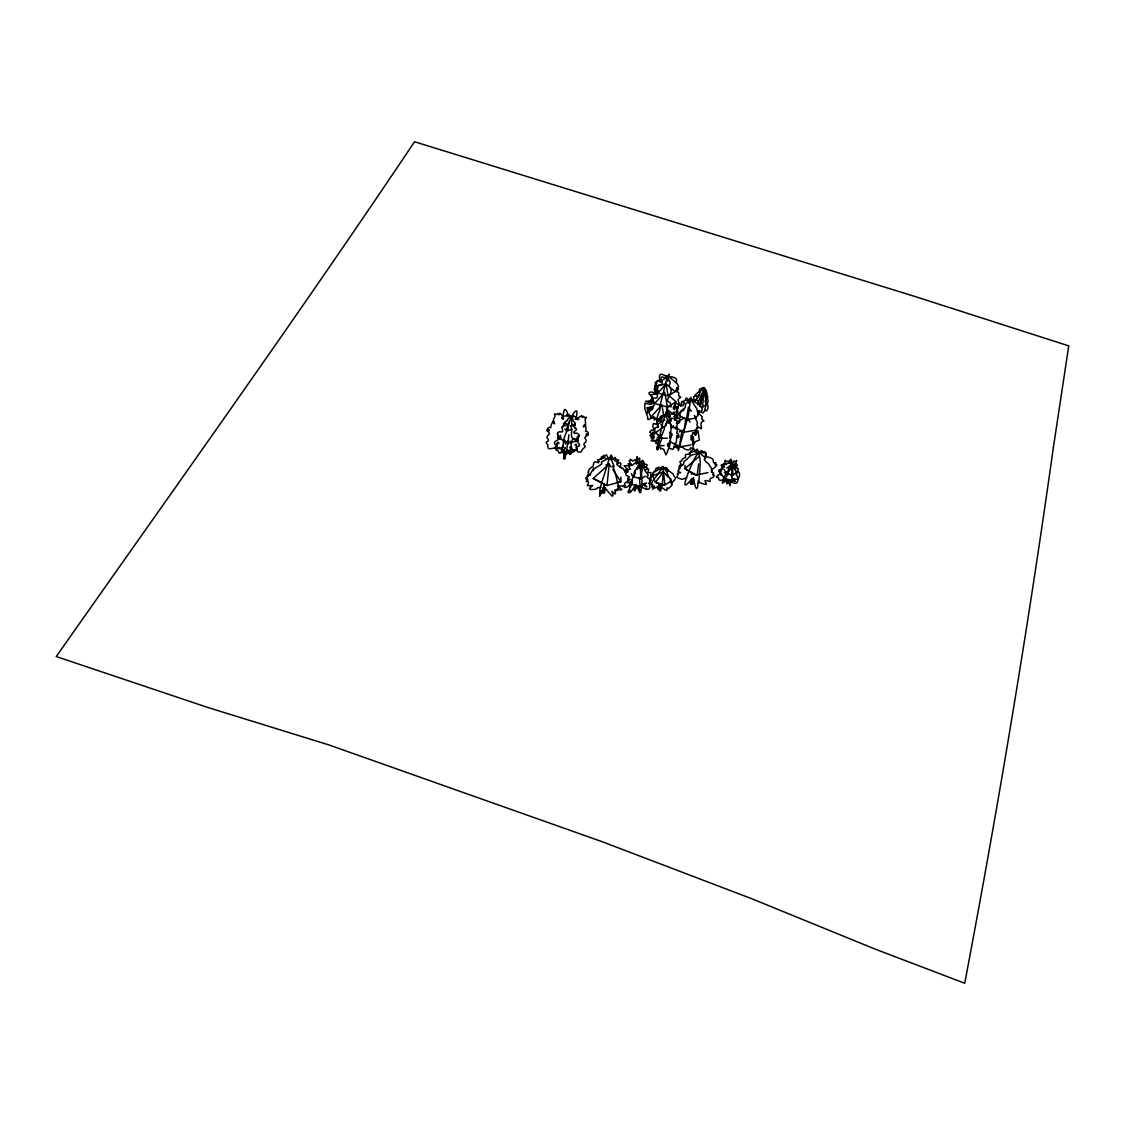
<?xml version="1.0" encoding="UTF-8"?>
<svg xmlns="http://www.w3.org/2000/svg" width="1125" height="1125" viewBox="0 0 1125 1125"><rect width="100%" height="100%" fill="white"/><g stroke="black" fill="none" stroke-linecap="round" stroke-linejoin="round"><path stroke-width="1.5" d="M656.845 448.861L658.266 442.842M620.93 477.098L620.887 481.697L606.98 485.508L593.212 478.448L609.202 464.119L611.002 466.819M576.675 446.569L576.633 450.014L566.634 451.913L556.748 446.892L556.833 443.447M558.253 434.306L558.169 437.737L568.083 442.758L578.123 440.873L578.194 435.727M593.409 470.77L593.48 467.705M685.041 465.469L684.942 468.717L695.081 475.13L707.977 472.669M662.161 467.086C661.992 469.125 663.441 463.683 663.131 468.267C665.494 467.128 667.983 467.325 666.914 469.8M667.87 446.259L667.491 443.925M656.93 449.184L662.892 421.791L667.364 408.769L665.902 415.673M675.337 420.089C675.675 412.2 675.928 415.139 672.511 413.086C669.487 417.038 663.145 412.341 661.936 418.444C657.211 421.327 664.439 420.792 658.153 423.717C654.117 428.808 661.022 414.787 654.216 419.977L654.637 417.769C651.698 416.081 646.819 422.93 647.733 417.431L644.836 408.656L644.78 404.072L645.033 403.256L649.856 404.353L652.064 403.116L645.427 401.344L651.994 400.669M732.037 466.622C733.022 467.831 732.333 461.897 729.506 462.502C731.616 453.108 732.727 466.931 732.895 475.073L726.736 473.78L724.219 469.589M674.93 420.258C677.039 418.866 678.066 422.1 677.039 425.18C676.308 428.231 677.967 430.369 676.688 433.181C679.331 433.097 679.641 438.792 677.827 437.498C675.647 429.961 677.658 444.909 675.197 443.025M563.892 457.566L564.286 452.911L560.911 452.306C558.745 455.653 559.041 449.789 556.72 450.267L556.017 449.662C554.906 445.275 546.567 452.869 547.875 444.909C543.319 440.705 549.745 442.42 548.227 439.411C545.273 436.43 548.381 435.853 549.45 433.687C547.594 432.098 550.477 426.741 547.819 431.536C545.498 431.677 547.847 425.742 550.786 427.725C550.617 423.956 553.247 422.564 553.781 418.823L555.089 416.377L554.456 413.817L556.523 414.562L557.803 413.438L558.788 414.914L559.884 413.212L563.273 416.63L564.862 415.997C569.278 414.858 573.862 417.839 573.244 421.439L574.777 422.17L575.1 425.264C569.545 423.014 574.481 426.614 576.127 428.372C578.039 431.086 571.402 430.973 574.692 433.533C577.139 431.17 582.384 437.569 577.448 436.88C580.725 444.881 567.464 432.591 577.842 442.561C583.495 448.003 573.694 445.219 576.703 448.65C579.867 450.323 573.244 451.139 572.47 449.339M660.009 485.381L661.12 484.495M697.781 414.352L699.173 411.286M641.362 463.331C641.208 460.983 633.502 462.473 637.833 460.758C637.889 457.383 634.514 460.406 635.962 460.659M702.844 388.941L703.842 387.422L699.483 389.278L699.441 391.219L694.927 395.114L696.67 395.831L693.52 396.689L694.083 399.375L692.663 399.909M702.998 394.383L702.928 395.466M692.494 444.727L692.733 439.973M634.683 487.308L634.43 490.317M640.308 486.562L646.523 489.403L646.186 488.728A1.884 1.308 40.1 0 1 647.677 489.459C651.642 488.897 648.478 484.65 649.969 482.048C651.473 479.152 647.873 478.673 646.805 476.719C649.744 475.031 647.255 474.427 646.678 472.767C644.245 470.784 640.406 461.278 647.227 464.878C643.781 471.797 643.894 459.281 641.278 467.044C641.194 474.863 642.839 482.203 641.095 489.544C640.294 501.272 636.188 476.606 635.006 490.556L635.639 484.889L631.617 490.908A3.544 0.9 -64.2 0 0 631.097 491.766L629.156 492.919L629.916 489.952L628.087 492.328L630.647 486.127A5.752 1.491 -64.2 0 0 631.716 484.481L632.517 482.611L630.858 484.411L632.32 481.064L630.562 482.386L635.048 473.456L635.133 472.514L634.12 472.795L634.837 470.587M662.92 476.536C662.878 463.978 665.086 468.436 673.242 474.061C673.481 477.675 677.18 477.084 674.761 479.433C675.042 480.881 670.092 482.555 672.188 484.805C670.556 486.872 670.05 486.998 668.348 488.644C664.481 485.255 670.373 493.791 663.398 488.686L661.767 487.462L663.047 477.309M698.344 411.216L698.048 413.381M677.152 446.723L677.137 447.666L677.742 445.542L678.375 450.647L688.458 415.209L690.806 397.308L690.159 399.347C687.473 401.977 686.7 399.952 684.056 400.5L682.973 405.914L679.331 404.775L677.883 406.434C679.866 408.122 675.056 409.472 677.995 411.272M694.28 415.336L696.234 418.036L686.447 419.597L677.053 414.169L677.503 407.222M631.406 473.569L632.602 476.522L640.913 478.842L640.167 465.005C640.969 458.902 639.267 464.512 634.964 470.925M699.68 406.181L702.647 406.997L703.8 389.869L698.133 402.272M726.905 483.061L727.509 479.784M705.881 391.908L705.375 389.264L706.458 398.306L707.611 396.858L706.022 395.831M700.819 411.258C704.405 416.152 702.886 409.148 706.669 410.766C708.173 408.333 708.483 407.545 707.288 403.594C707.934 403.116 708.947 398.109 706.613 398.869M728.592 481.387L728.662 480.614L728.789 481.725M657.112 448.636L658.266 443.433M563.372 458.438C568.969 448.172 558.548 454.852 562.528 449.48M564.413 458.184L565.341 452.728M600.623 459.366L601.65 456.497L602.255 458.817L597.712 459.731L599.105 461.517M641.644 466.467C640.322 463.809 639.267 460.814 639.9 458.508C638.916 457.003 638.775 460.617 637.453 458.016C637.425 454.289 635.934 458.564 636.848 459.998M640.688 467.184L640.195 464.709L641.419 462.881L639.886 462.319L636.019 463.922L637.58 462.445L637.2 461.377L632.095 465.384L624.052 465.792L627.272 468.872L624.952 470.123L628.045 471.797L626.794 472.556A5.709 3.966 41.1 0 1 624.923 472.219M641.559 472.191L642.22 468.844L641.362 466.748L640.237 468.548L640.462 467.437M566.634 451.913L567.703 440.873M568.083 442.758L568.856 434.855M703.153 394.2L703.322 393.131M564.131 457.439L564.061 451.589M564.525 458.887L565.805 452.756L565.017 458.62M635.625 488.841L635.794 487.223M703.744 391.036L704.208 387.83M611.311 458.508L611.409 454.936L609.792 458.339L610.369 457.762L613.561 464.695L613.969 466.889L612.928 465.764L612.9 466.959C616.163 473.077 616.261 479.602 618.441 485.564C615.614 485.381 620.845 489.403 617.161 488.981C618.314 492.3 613.997 488.447 615.487 493.889C613.842 494.114 612.366 490.88 611.775 491.456C613.786 494.381 613.237 498.895 610.411 494.114C608.709 493.875 603.675 482.302 603.928 493.102L602.564 491.245M700.622 401.625L703.125 391.823M702.942 392.625L702.858 392.836M698.597 464.077L697.148 475.425L684.942 468.717L698.4 457.045M707.133 403.059L707.133 404.227M692.381 481.837L690.947 484.2L692.367 478.702L691.2 482.597M694.898 433.491C694.223 430.889 697.289 430.636 696.544 428.231M727.987 479.391L727.2 483.694L728.114 479.939L729.928 485.775L731.686 479.264L731.981 468.197L734.105 464.639L733.894 468.295L737.128 472.767L736.088 474.736A1.505 1.012 50.2 0 0 737.058 475.566C739.434 481.191 736.734 486.52 731.039 481.064L730.631 480.417M732.881 466.327L731.827 465.047L726.75 468.098M563.836 458.817C565.748 452.208 563.161 454.289 564.202 449.888M660.15 406.702C660.53 413.325 654.708 415.87 657.928 425.855M575.972 419.077C580.978 396.675 564.82 426.614 566.48 432.52C564.834 434.264 561.234 447.061 564.666 440.03C561.938 446.794 559.097 459.084 565.27 447.413M690.848 444.994L679.331 446.934L681.989 430.27L679.219 431.958M695.967 430.214L683.733 432.211L685.927 418.472M686.447 419.597L688.416 407.25L691.355 411.286M635.231 484.861L634.472 490.106L635.231 490.444L636.145 485.339M698.991 411.553L698.597 414.352L697.711 414.113M726.736 473.78C737.409 462.248 730.364 462.277 727.003 463.627C725.189 465.497 723.319 463.247 723.122 465.862C728.311 468.155 717.342 467.044 722.953 468.984M604.884 488.025L604.237 491.752L601.763 492.455L599.597 496.209L601.284 490.613L599.625 493.481L600.216 487.561L609.609 457.664L611.283 457.566L618.609 463.402L617.611 462.08L618.68 459.858L617.133 460.448L616.88 459.281L615.473 459.211L615.22 457.369L611.634 459.366M641.067 466.256L641.742 464.934L640.645 466.453M692.395 481.416L693.703 477.591M665.409 414.534L665.761 413.452L665.452 414.492M667.659 380.812L667.702 381.389M636.188 484.875L634.584 490.627M564.75 429.033L567.703 430.706L569.138 422.522M689.02 402.68L689.161 401.864M647.522 411.497L647.227 413.283M657.844 449.648L659.081 444.53M735.103 479.109L733.148 479.278M652.261 396.591L651.094 400.936M698.105 412.228C699.047 410.611 697.809 413.902 698.302 412.045M698.048 412.65L698.091 412.973M657.773 449.381L658.673 445.373M661.697 468.619L662.133 466.889M655.509 393.258C653.962 389.742 654.089 389.306 655.566 383.963C653.934 381.291 657.816 383.175 657.661 380.25C662.062 383.78 657.141 374.667 661.134 374.119L667.181 376.2C667.758 380.363 672.173 381.066 669.023 385.538L671.259 390.488L670.43 394.073L668.841 395.044C669.712 398.855 664.481 399.952 670.078 402.623L671.4 406.716L667.772 406.547L667.139 408.938L670.148 415.983M657.309 449.409L658.462 443.981L658.041 444.825M727.383 483.173L727.987 479.897L722.25 483.131L724.655 476.044L729.633 468.197L730.645 464.597L731.152 465.834L734.203 460.884L735.427 461.939L736.748 460.406L735.117 464.259L736.383 463.669L735.975 465.145M657.605 449.831L658.8 444.769L660.755 449.184L661.57 448.284L663.694 449.283L665.873 454.866L666.998 452.953C670.598 442.786 669.966 445.669 670.57 437.133C669.572 432.352 673.228 424.8 669.853 423.478C669.234 422.353 663.933 411.427 663.413 415.786M699.131 411.117L698.217 412.2M634.669 490.542L635.484 485.859M643.697 464.667C646.312 458.536 638.044 468.338 637.327 469.322M700.903 404.494L701.438 402.202M659.841 486.337L658.195 489.361L658.997 486.07L652.458 489.15L654.497 486.155L651.783 487.069L652.486 485.044L648.534 483.089M622.195 468.562L619.847 467.128L620.423 465.905C622.392 461.756 618.188 461.981 616.711 464.091C618.848 467.592 622.73 466.748 623.925 470.095L625.88 472.303L625.992 475.298L629.353 476.775L627.694 478.42L630.197 479.25L627.314 481.219L628.523 482.597L625.823 482.245L624.389 484.003L625.345 486.309C608.189 484.523 630.562 491.147 617.105 489.67M642.783 463.922C645.862 456.089 638.845 467.466 643.205 463.641M727.608 479.503L726.806 483.483M653.723 416.503L654.328 417.656M658.673 418.809L657.773 421.144M657.45 449.184L658.589 443.953M677.883 446.302L676.462 447.581L676.336 444.825M658.153 418.795L657.619 421.537M665.887 415.35L666.098 414.619L665.831 415.589M698.892 411.145L698.062 414.52L698.766 411.553M611.691 459.689L612.127 456.806L611.409 458.831M702.394 397.659L701.986 399.825M657.745 419.034L657.394 420.384L658.702 420.736M727.58 483.075L728.395 479.939M700.678 401.555L700.945 400.57L699.652 405.562M691.791 484.397C693.942 471.909 693.886 485.494 696.361 488.545C699.469 487.983 696.445 480.206 698.681 482.878C699.258 477.211 699.975 468.717 700.2 463.43C700.734 460.041 697.345 444.333 696.544 450.647C694.477 451.561 694.927 446.892 692.452 450.042C691.566 450.731 690.877 450.07 690.609 452.953M693.478 479.588L692.761 484.284L690.581 483.089M668.489 377.677L668.995 374.133L666.098 381.262L659.742 406.856L660.122 406.041M685.702 399.586L686.067 398.095C688.12 398.067 687.783 401.231 690.37 398.925L696.881 408.923L698.161 414.633L697.247 416.377C692.761 416.517 697.317 420.834 697.458 422.845L696.867 425.011L698.245 427.289C694.069 428.077 697.781 440.733 693.478 432.703C691.256 432.169 693.759 436.387 690.905 435.755L691.312 440.128L692.395 436.894L693.323 436.795L693.647 442.575L693 448.312L690.314 447.905L690.216 449.072C688.416 451.195 684.352 449.142 682.636 447.398L678.263 445.514L677.475 447.609L676.505 446.766L676.842 444.881M734.442 465.159C739.547 462.459 735.286 470.377 734.273 465.722C735.764 461.461 733.936 465.609 731.841 465.033M691.045 481.219L690.455 483.652L692.93 483.553L693.534 479.377M732.277 466.945L732.164 470.348M658.266 443.911L658.055 444.825M690.919 481.767L691.917 478.28M675.717 428.963C675.323 425.152 677.559 429.342 674.452 428.147M728.423 479.517L727.453 482.906M575.438 419.161L576.112 417.488L575.606 419.512M659.939 486.605L659.827 489.037L658.097 488.869L658.8 484.594M678.277 445.95L677.644 447.398L676.223 447.117L676.73 445.641L673.664 446.934L673.903 446.091M703.336 391.036C705.923 384.637 699.581 390.952 699.609 393.638C696.038 397.87 697.852 398.447 694.8 401.091M635.513 489.417L634.289 490.331M645.3 483.188L643.992 483.68M625.739 473.105C629.873 471.023 624.952 469.941 630.548 469.069C628.523 467.17 628.833 467.114 629.212 465.244M676.547 391.88L678.572 388.8L676.659 387.675M698.456 412.144L698.555 411.441M691.341 480.234L691.805 478.73M641.489 467.536L640.603 467.705M604.645 485.325L602.719 493.073L603.788 487.673L601.763 492.328L603.042 487.744M643.444 466.383L646.833 467.986L645.525 470.419M726.694 483.483L728.227 479.911M730.097 480.473L729.9 481.444L730.153 480.684M656.859 441.633L655.833 443.503L657.633 443.517M640.702 465.68L640.181 466.706L640.702 465.188M653.822 438.103L653.02 437.752M667.364 420.019L664.453 427.556L660.881 424.659M689.034 403.439L689.358 402.581M603.717 486.014L603.534 484.931M667.392 438.202L660.67 438.202L664.425 428.639M664.102 445.584L659.081 445.598L662.189 437.653M566.353 442.73L565.453 443.883L566.156 443.011M658.111 392.119C655.608 395.353 660.459 398.813 653.428 398.067C644.864 402.427 662.47 402.525 649.097 408.361L647.466 409.908L653.259 408.023L651.291 410.245L647.677 411.638M667.688 471.741L667.8 469.617M643.331 484.369L642.558 484.312M697.823 404.831L698.752 402.694L697.908 400.542L691.594 399.361C688.936 403.087 684.675 401.639 685.294 407.489L680.836 411.131L679.767 415.069L680.667 416.841C677.517 419.541 682.453 423.338 676.744 423.408M726.202 478.519L725.47 479.883L726.736 478.716M705.853 456.919C706.978 454.57 705.966 449.691 701.803 452.32C703.673 446.583 694.997 456.3 693.745 460.322C690.877 465.595 688.106 473.048 686.081 478.687C684.225 485.55 683.452 488.602 692.255 478.716M565.186 448.2L564.356 449.55M671.048 483.82C672.989 483.173 669.431 481.261 670.345 479.081C666.633 475.833 666.07 461.784 659.18 472.289C658.702 474.089 648.112 484.777 652.88 484.889M670.317 435.488L672.019 433.927M605.152 487.8L604.688 492.525L601.973 491.695M659.981 486.506C658.688 495.408 661.95 489.487 660.952 486.562M651.797 404.156L651.6 401.892M667.434 445.584L669.994 441.436M669.923 436.809L671.625 434.053M674.395 443.644L676.083 445.627L672.595 449.423L669.698 448.327L668.742 446.738M632.602 476.522L635.428 472.205M734.78 479.025L732.473 480.909L724.598 479.264L728.522 473.498M656.578 389.152L655.608 390.108C659.222 394.102 655.341 394.819 651.909 391.922C644.217 392.836 653.78 395.634 652.528 399.305L652.837 399.881M699.455 392.034L700.27 391.781M641.334 463.261L640.167 464.906L642.066 467.944M561.783 427.359L565.566 422.311M673.369 425.953L671.723 428.147L669.445 420.188M677.784 413.775L676.617 415.477L678.333 418.261L675.38 418.402M694.842 401.386L699.82 394.988M656.438 440.353L655.383 441.661L656.466 442.266M646.608 483.019L640.336 486.858L629.691 483.877L632.672 480.094M656.508 440.606L656.367 441.394M653.527 406.477L646.847 407.742L650.897 417.094L661.866 404.902L663.778 416.067M657.9 393.005L666.07 383.948L675.183 391.669L668.109 395.789L657.9 393.005L654.848 386.128L666.07 383.948L668.109 395.789M658.631 393.398L650.855 394.889L654.652 403.523L664.847 392.203M561.952 448.116L561.839 449.086M646.594 486.45C647.648 488.208 642.023 484.341 646.706 486.464M736.2 466.439L737.198 465.089L736.369 465.497M558.169 437.737L560.714 435.333M673.509 426.037L672.553 426.853L673.425 427.289M686.925 477.844L681.961 479.348L677.883 477.9C674.677 476.972 680.02 474.75 677.334 473.92C676.266 472.261 683.48 473.428 679.303 471.909C675.38 470.841 681.314 469.097 680.583 466.073C684.984 465.792 676.8 461.405 681.37 461.109C682.58 458.494 682.973 458.255 685.519 457.636C684.577 452.433 687.291 455.287 689.47 453.727C688.12 451.406 693.112 452.812 694.153 451.013C695.306 454.092 710.55 450.998 705.08 455.766C708.244 457.973 710.128 456.736 712.814 459.295C714.291 461.756 711.773 463.373 716.062 462.811C715.134 464.386 713.587 465.145 716.906 464.766C715.388 468.844 710.677 467.93 712.209 472.177L711.436 472.275M690.23 454.359L690.202 455.175M730.294 466.2L728.719 467.536L728.55 469.28M732.895 475.073L736.495 472.148M723.937 479.18L721.842 480.164A2.573 1.814 -13.1 0 0 720.942 480.473C718.481 480.164 718.65 479.18 718.439 477.295C714.516 478.237 717.033 475.411 719.255 474.483A4.162 2.953 -13.1 0 0 720.787 474.145C723.459 472.416 716.316 473.808 721.223 471.544C717.202 470.883 719.227 470.461 721.702 469.266C724.598 467.93 717.483 463.598 724.219 464.808C721.772 461.686 726.356 465.652 725.738 463.163C723.6 461.461 725.442 461.63 725.231 460.209C726.75 463.613 731.475 459.056 729.562 461.855M660.938 422.733L664.734 419.878M675.534 382.57L676.139 382.134C678.741 377.859 672.061 376.509 669.248 376.763L668.222 376.481C665.663 379.955 660.825 377.775 662.119 383.653L660.867 385.383L658.505 385.383L657.52 386.747L657.998 388.069L656.803 390.023L657.675 391.163M662.836 427.514L655.748 432.661L660.67 438.202M657 438.019L661.233 434.939M698.077 480.586L699.3 482.498C715.627 488.728 696.755 477.169 710.114 481.613C708.764 476.269 713.306 479.573 714.291 475.411C710.705 474.581 714.009 474.103 713.531 472.922C709.636 471.375 712.519 470.391 711 467.381L709.847 466.116C709.102 462.867 705.712 462.881 704.25 459.366C707.077 458.48 704.616 457.242 701.578 454.781C700.144 449.452 697.331 454.992 694.406 454.317C689.147 454.795 687.487 460.237 683.859 461.362C684.211 469.322 677.967 460.786 679.303 469.42M672.145 435.375L669.783 436.584M697.837 413.03C700.003 409.416 698.78 414.816 697.908 413.958M640.181 464.92L642.558 460.28L641.939 462.825M677.053 414.169L684.155 409.837M676.266 422.803L684.773 417.614M640.913 478.842L645.342 476.156M702.647 406.997L706.683 404.62L703.8 389.869M654.652 403.523L667.392 406.997L676.223 401.808L668.63 395.409M649.772 477.998C652.444 476.311 653.034 472.43 654.525 471.375C655.805 470.798 655.495 468.998 656.311 468C658.35 470.292 657.211 465.989 659.855 467.494C667.955 468.717 661.177 467.747 658.181 469.716C656.184 471.797 651.811 471.741 653.034 474.863M673.622 407.925L676.42 406.688L677.25 413.395M653.808 393.173L658.237 390.628M575.395 450.183L573.398 452.025C571.345 451.111 570.052 456.82 568.983 453.164L565.763 453.066L564.722 458.438M601.2 487.336C598.936 489.122 598.795 485.423 596.616 488.953C594.745 489.614 585.998 490.5 591.047 486.872C595.913 483.581 588.698 487.012 587.208 485.297C589.12 483.736 588.952 480.234 586.125 481.627C588.417 480.108 586.069 479.855 585.731 478.055C588.502 476.198 590.147 474.736 592.453 470.278C595.814 467.002 598.359 466.777 601.987 463.669C600.609 462.023 601.031 462.009 605.039 460.167C606.712 459.872 609.469 455.386 610.27 458.648M723.811 479.883L724.008 480.614M674.466 419.794C676.378 417.108 670.163 419.555 669.502 417.431C666.478 411.722 655.945 418.458 660.98 418.809M608.822 458.606L609.848 457.594L608.105 458.311L606.445 454.725L604.252 456.567L603.45 455.259L603.436 457.805L602.325 458.367L603.352 457.031L606.867 459.225M694.012 443.953L695.264 441.717L699.314 440.072L698.006 430.636L695.784 434.559M656.775 440.409L657.661 440.128M669.867 438.089L670.936 437.667M649.673 481.88C651.769 478.927 650.306 476.662 650.883 472.486C645.989 473.667 648.788 470.714 648.717 469.041C646.523 469.955 647.339 466.833 646.017 466.987M724.416 472.781L727.453 471.698M567.703 430.706L571.95 429.286M562.008 447.666L557.691 448.805L554.681 447.652L557.184 444.895L555.202 444.628C551.672 441.323 559.941 439.777 561.08 437.47C560.391 435.192 556.256 440.339 558.323 436.88C558.9 435.473 554.934 432.436 559.941 431.662C566.269 433.477 559.041 427.514 564.356 425.869C571.697 422.972 560.559 422.761 564.202 424.125L565.58 421.186L567.183 420.792C567.731 417.319 572.484 415.181 576.408 417.248L577.645 418.177L581.737 415.575L582.216 417.445L583.538 416.222L584.353 417.572L586.434 417.277L585.098 419.625L585.534 422.255C584.916 425.911 586.814 427.95 585.548 431.452C588.923 430.228 589.036 436.373 587.067 435.741C586.139 430.453 587.025 436.598 584.761 437.667C585.872 439.819 587.475 441.169 584.325 443.264C582.117 445.753 588.305 445.725 582.989 448.65L580.866 452.137L578.264 451.955L576.014 450.07M658.758 435.909L658.547 435.262M696.825 427.514L699.427 427.598C704.264 431.648 698.597 423.731 702.38 421.481L704.025 420.919L701.747 418.992L702.309 416.841C701.072 415.237 695.911 412.608 701.339 411.342L702.394 409.43L700.045 405.07L690.061 399.305M657.352 439.369L654.694 441.253L651.122 440.831L653.231 438.469L651.066 438.117L651.614 436.556L656.522 432.169L654.061 433.139L654.933 430.369L653.752 429.188L656.578 427.275L658.462 427.43L657.942 424.448C657 423 656.198 419.344 658.8 421.116M658.645 420.483L657.506 420.82L657.928 419.723L658.673 421.144L659.362 419.428L660.009 420.244M704.672 410.161L706.275 404.142L705.108 400.753L706.163 401.667L705.783 397.912L707.962 396.984L705.909 394.355L706.753 392.414L704.391 387.956M606.052 464.836L609.202 464.119L606.98 485.508L593.212 478.448M617.737 482.386L620.887 481.697L612.802 469.519M565.341 442.378L563.541 442.252L565.566 441.788M674.114 416.433L677.152 415.955M658.673 485.128L658.308 488.517L659.559 489.487L659.798 486.858L658.884 489.614L659.63 484.439M661.373 420.188C654.961 417.488 658.097 426.938 654.159 423.492C651.895 422.747 652.753 431.184 655.369 428.47M736.256 479.405C739.856 479.236 740.517 473.456 738.464 471.502A1.491 1.055 -13.7 0 1 737.269 471.277L738.408 469.041L736.102 467.1M663.258 416.081C662.245 414.591 660.136 416.405 661.669 417.684M630.52 486.942C628.931 487.209 631.659 483.216 628.763 485.789L627.398 486.844A3.53 2.362 -22.3 0 0 626.4 487.238C621.872 488.531 627.075 485.213 622.786 486.408M735.286 469.434L736.284 467.719L734.02 466.327M674.297 416.686L677.686 416.7M653.948 430.017L651.389 430.144L649.673 432.155L652.191 434.109L649.87 435.248L651.923 437.147M635.681 460.645L634.163 460.069L632.756 461.039L630.225 459.211L630.492 460.491L629.142 460.842L631.28 464.302L628.13 463.655L629.1 465.216M649.477 480.361L651.164 480.277L649.645 479.517M662.077 484.748L664.931 484.903L671.527 480.853L670.373 478.209M568.842 442.111L567.591 442.195L568.913 442.983M566.663 452.292L569.334 452.545L568.786 450.366M614.545 490.317L616.12 489.755M691.355 473.527L691.636 474.272M721.013 475.298C720.858 472.458 715.866 469.448 721.027 469.505A4.148 2.798 50.7 0 0 721.927 469.814M650.897 417.094L661.556 420.019M660.755 419.302L659.587 419.02L659.672 420.173M735.286 481.331L733.936 480.783L735.398 481.359M660.642 484.664L655.425 482.316L652.584 475.692L663.483 471.839L668.081 476.986M674.944 402.3C676.097 405.225 672.638 406.111 673.411 408.755L674.606 409.711L675.464 405.366C672.863 402.145 677.658 403.397 678.628 404.803C680.934 403.608 675.956 400.373 679.388 397.927L680.85 397.491L678.642 395.536L678.769 392.667L675.619 390.502L678.586 386.592L677.039 383.4L670.458 378.014L666.703 376.313C664.383 378.83 663.75 376.608 661.345 377.086L660.727 382.092L657.366 380.798L656.156 382.275C658.069 383.808 653.794 385.186 656.592 386.817M684.295 403.692L682.931 401.512L681.778 401.442L680.513 406.336M562.008 418.472C564.511 411.736 563.625 405.759 567.084 411.919C567.309 415.856 570.938 413.916 571.627 418.852C570.473 421.186 573.947 428.597 570.6 425.559C573.413 432.337 569.405 433.884 572.977 439.298C571.683 440.466 571.88 441.478 571.359 443.517C568.42 435.769 573.455 450.155 571.12 450.745L570.248 449.817L570.755 453.811L569.109 453.192L567.534 449.789M674.944 427.106L683.733 432.211M669.544 441.211L679.331 446.934M733.036 479.897L732.952 478.673M669.431 415.645L666.52 411.652L667.153 414.577M666.759 409.022L672.877 414.183M729.506 479.841L729.703 481.134L729.408 479.995M565.805 452.756L566.93 453.853L566.888 451.392M587.995 480.15C586.772 478.603 587.208 474.356 588.178 474.525C594.675 476.466 585.492 472.655 588.586 471.684C587.728 468.928 593.241 467.072 593.367 465.131L593.733 462.825C595.35 461.503 594.731 461.7 597.614 462.53L598.486 461.039L598.514 462.895M654.159 440.058L659.081 445.598M677.391 413.297L675.928 411.961L673.509 412.341L675.197 416.742M706.036 392.892L707.175 394.144L705.783 395.269M653.077 475.861L651.994 474.933L652.43 476.367M688.148 419.442L690.103 422.142M668.517 417.009L671.358 420.933M667.462 415.223L667.955 415.955M576.436 438.089L578.123 440.873M721.378 473.864L724.598 479.264M627.863 479.334L629.691 483.877M573.652 425.25L574.777 428.33M638.269 485.466L638.958 487.027L638.888 485.466M731.137 474.047L732.473 480.909M665.128 393.848L667.392 406.997M563.33 418.992L562.922 416.053L562.936 419.273M639.211 477.323L640.336 486.858M667.28 421.847L667.955 422.944L667.28 421.847M563.077 446.048L562.767 447.834L563.119 446.147M639.45 486.352L639.337 487.448L639.45 486.352M567.562 415.702L566.944 414.759L567.562 415.702M654.342 436.43L653.597 437.527L654.342 436.43M669.853 416.095L669.136 416.742L669.966 416.138M723.698 481.542L724.936 480.586L723.755 481.402M576.464 444.656C575.016 447.469 574.116 442.716 576.464 444.656M658.659 440.03L658.941 439.045L658.659 440.03M639.183 488.236L640.013 490.303L639.183 488.236M568.125 443.855L567.141 442.392L568.125 443.855M731.545 467.03L731.545 467.03M730.083 482.78C730.294 484.861 729.394 480.53 730.083 482.78M574.973 424.069C575.845 426.248 572.737 424.364 574.973 424.069M573.567 415.659L573.117 416.728L573.638 415.659M570.347 448.2L570.305 446.808L570.347 448.2M577.013 419.442L578.672 419.316L577.013 419.442M670.542 432.436C668.756 435.656 669.628 430.495 670.542 432.436M665.93 424.434L665.845 425.545L665.93 424.434M561.839 417.488L563.484 418.163L561.839 417.488M725.442 479.559L725.442 479.559M644.808 484.805C642.502 485.142 646.467 482.625 644.808 484.805M669.923 419.555L671.316 420.159L669.923 419.555M1053.352 447.595C1028.166 626.85 998.48 805.416 964.716 983.25L875.166 949.12L751.514 898.636L601.664 841.528L329.133 745.003L207.197 707.273L56.25 656.55C176.414 485.466 298.209 315.506 414.534 141.75L913.936 296.17L1068.75 345.881L1053.352 447.595M554.02 421.594C556.369 427.134 551.405 420.609 554.02 421.594M584.48 424.87C580.655 429.792 587.123 424.519 584.48 424.87M658.913 440.845C658.462 442.884 660.08 437.386 658.913 440.845M734.217 480.038L734.259 479.264L734.217 480.038M731.18 466.65L730.617 467.395L731.18 466.65M558.802 443.194C556.608 445.416 557.62 439.903 558.802 443.194M653.639 433.336C651.53 434.236 653.02 430.031 653.639 433.336M663.483 471.839L655.425 482.316L664.931 484.903L663.483 471.839"/></g></svg>
